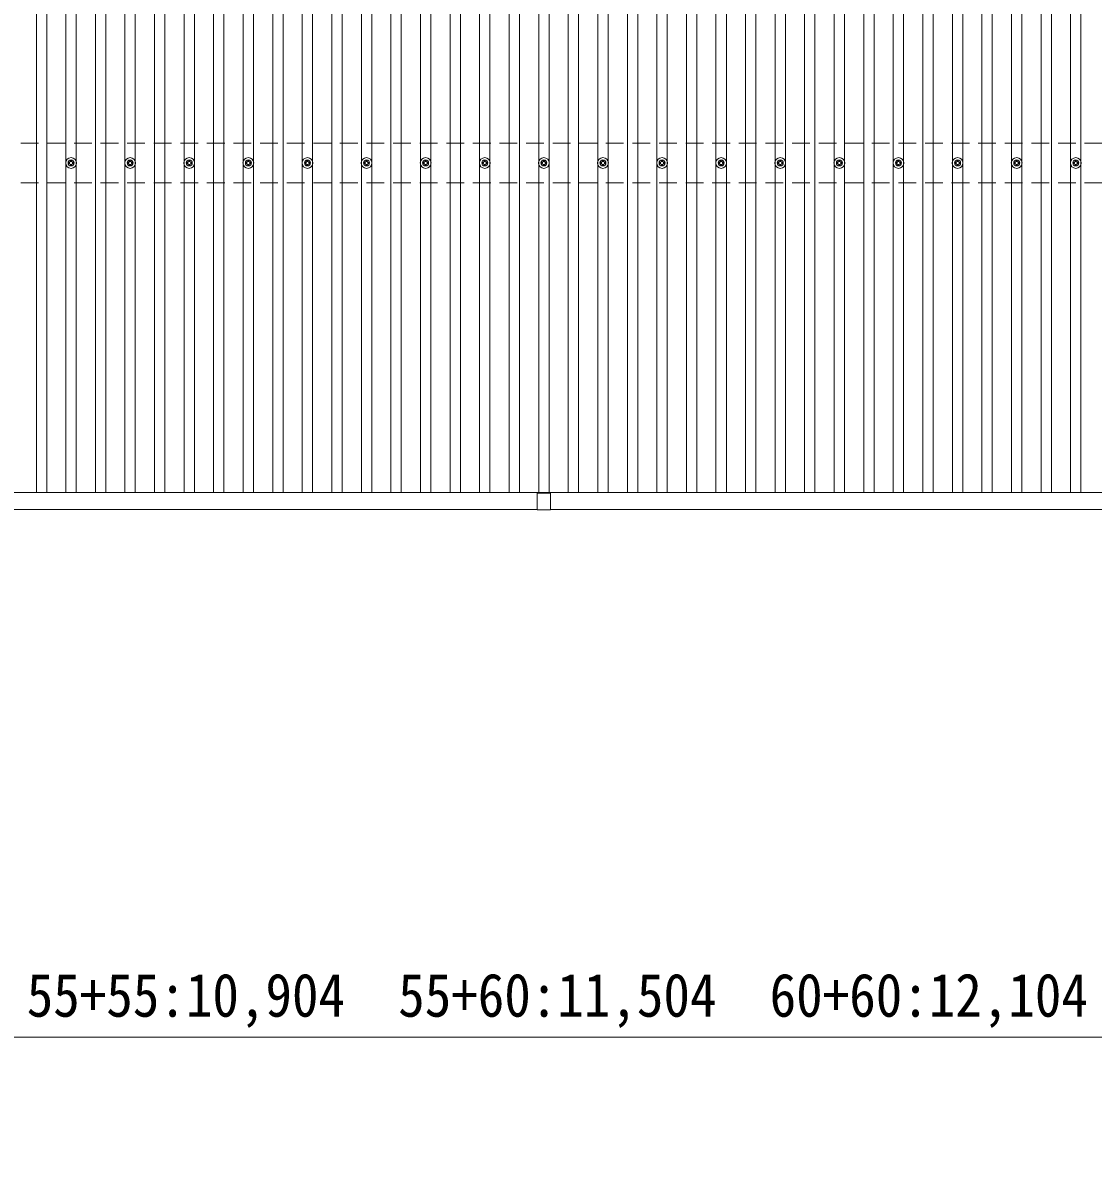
# Model space of a CAD drawing. Units: millimetres at full size, sheet at 1:50; details may follow other scales. Extents: x -14053 to 14053, y -9700 to 9700.
# Drawn here: x -8184 to -4562, y 1226 to 5109 of the extents above; entities that cross this region are included whole.
import ezdxf
from ezdxf.enums import TextEntityAlignment as Align

# ---------------------------------------------------------------- set-up
doc = ezdxf.new("R2010")
doc.units = ezdxf.units.MM
doc.header["$LTSCALE"] = 50
doc.linetypes.add('DASHED1', pattern=[1.8, 1.2, -0.6])
for name, color, linetype, lineweight in [('0-5_ELV2', 5, 'Continuous', 5), ('0-8_TABLE1', 6, 'Continuous', 9), ('1-1', 2, 'Continuous', 9), ('1-2', 134, 'Continuous', 9), ('1-3', 5, 'Continuous', 5), ('1-4', 2, 'DASHED1', 9)]:
    doc.layers.add(name, color=color, linetype=linetype, lineweight=lineweight)
doc.styles.add('ＭＳ ゴシック', font='')
doc.styles.get('ＭＳ ゴシック').set_extended_font_data('MS Gothic')

msp = doc.modelspace()

# ---------------------------------------------------------------- linework, layer by layer
at = {"layer": '0-5_ELV2', "color": 6, "lineweight": 9}
for p, q in [((-6443.49, 3517.45), (-6443.49, 3460.95)), ((-6421.7, 3517.45), (-6443.49, 3517.45)), ((-6398.49, 3517.45), (-6420.28, 3517.45)), ((-6398.49, 3517.45), (-6398.49, 3460.95)), ((-6398.49, 3460.95), (-6443.49, 3460.95))]:
    msp.add_line(p, q, dxfattribs=at)
for centre, start, end in [((-6421.7, 3516.95), 44.427, 90), ((-6420.99, 3517.65), 224.427, 315.573), ((-6420.28, 3516.95), 90, 135.573)]:
    msp.add_arc(centre, 0.5, start, end, dxfattribs=at)
at = {"layer": '0-8_TABLE1'}
msp.add_lwpolyline([(-11872.99, 1676.42), (-968.99, 1676.42), (-968.99, 1226.42)], dxfattribs=at)
at = {"layer": '1-1'}
for p, q in [((-11843.98, 3519.1), (-997.98, 3519.1)), ((-11842.49, 3461.95), (-6443.49, 3461.95)), ((-6398.49, 3461.95), (-1000.28, 3461.95))]:
    msp.add_line(p, q, dxfattribs=at)
at = {"layer": '1-2'}
for p, q in [((-8138.48, 3519.1), (-8138.48, 8848.19)), ((-8103.48, 3519.1), (-8103.48, 8848.19)), ((-8038.48, 3519.1), (-8038.48, 8848.19)), ((-8003.48, 3519.1), (-8003.48, 8848.19)), ((-7938.48, 3519.1), (-7938.48, 8848.19)), ((-7903.48, 3519.1), (-7903.48, 8848.19)), ((-7838.48, 3519.1), (-7838.48, 8848.19)), ((-7803.48, 3519.1), (-7803.48, 8848.19)), ((-7738.48, 3519.1), (-7738.48, 8848.19)), ((-7703.48, 3519.1), (-7703.48, 8848.19)), ((-7638.48, 3519.1), (-7638.48, 8848.19)), ((-7603.48, 3519.1), (-7603.48, 8848.19)), ((-7538.48, 3519.1), (-7538.48, 8848.19)), ((-7503.48, 3519.1), (-7503.48, 8848.19)), ((-7438.48, 3519.1), (-7438.48, 8848.19)), ((-7403.48, 3519.1), (-7403.48, 8848.19)), ((-7338.48, 3519.1), (-7338.48, 8848.19)), ((-7303.48, 3519.1), (-7303.48, 8848.19)), ((-7238.48, 3519.1), (-7238.48, 8848.19)), ((-7203.48, 3519.1), (-7203.48, 8848.19)), ((-7138.48, 3519.1), (-7138.48, 8848.19)), ((-7103.48, 3519.1), (-7103.48, 8848.19)), ((-7038.48, 3519.1), (-7038.48, 8848.19)), ((-7003.48, 3519.1), (-7003.48, 8848.19)), ((-6938.48, 3519.1), (-6938.48, 8848.19)), ((-6903.48, 3519.1), (-6903.48, 8848.19)), ((-6838.48, 3519.1), (-6838.48, 8848.19)), ((-6803.48, 3519.1), (-6803.48, 8848.19)), ((-6738.48, 3519.1), (-6738.48, 8848.19)), ((-6703.48, 3519.1), (-6703.48, 8848.19)), ((-6638.48, 3519.1), (-6638.48, 8848.19)), ((-6603.48, 3519.1), (-6603.48, 8848.19)), ((-6538.48, 3519.1), (-6538.48, 8848.19)), ((-6503.48, 3519.1), (-6503.48, 8848.19)), ((-6438.48, 3519.1), (-6438.48, 8848.19)), ((-6403.48, 3519.1), (-6403.48, 8848.19)), ((-6338.48, 3519.1), (-6338.48, 8848.19)), ((-6303.48, 3519.1), (-6303.48, 8848.19)), ((-6238.48, 3519.1), (-6238.48, 8848.19)), ((-6203.48, 3519.1), (-6203.48, 8848.19)), ((-6138.48, 3519.1), (-6138.48, 8848.19)), ((-6103.48, 3519.1), (-6103.48, 8848.19)), ((-6038.48, 3519.1), (-6038.48, 8848.19)), ((-6003.48, 3519.1), (-6003.48, 8848.19)), ((-5938.48, 3519.1), (-5938.48, 8848.19)), ((-5903.48, 3519.1), (-5903.48, 8848.19)), ((-5838.48, 3519.1), (-5838.48, 8848.19)), ((-5803.48, 3519.1), (-5803.48, 8848.19)), ((-5738.48, 3519.1), (-5738.48, 8848.19)), ((-5703.48, 3519.1), (-5703.48, 8848.19)), ((-5638.48, 3519.1), (-5638.48, 8848.19)), ((-5603.48, 3519.1), (-5603.48, 8848.19)), ((-5538.48, 3519.1), (-5538.48, 8848.19)), ((-5503.48, 3519.1), (-5503.48, 8848.19)), ((-5438.48, 3519.1), (-5438.48, 8848.19)), ((-5403.48, 3519.1), (-5403.48, 8848.19)), ((-5338.48, 3519.1), (-5338.48, 8848.19)), ((-5303.48, 3519.1), (-5303.48, 8848.19)), ((-5238.48, 3519.1), (-5238.48, 8848.19)), ((-5203.48, 3519.1), (-5203.48, 8848.19)), ((-5138.48, 3519.1), (-5138.48, 8848.19)), ((-5103.48, 3519.1), (-5103.48, 8848.19)), ((-5038.48, 3519.1), (-5038.48, 8848.19)), ((-5003.48, 3519.1), (-5003.48, 8848.19)), ((-4938.48, 3519.1), (-4938.48, 8848.19)), ((-4903.48, 3519.1), (-4903.48, 8848.19)), ((-4838.48, 3519.1), (-4838.48, 8848.19)), ((-4803.48, 3519.1), (-4803.48, 8848.19)), ((-4738.48, 3519.1), (-4738.48, 8848.19)), ((-4703.48, 3519.1), (-4703.48, 8848.19)), ((-4638.48, 3519.1), (-4638.48, 8848.19)), ((-4603.48, 3519.1), (-4603.48, 8848.19))]:
    msp.add_line(p, q, dxfattribs=at)
at = {"layer": '1-3'}
for p, q in [((-8030.98, 4636.34), (-8026.56, 4636.34)), ((-8030.98, 4632.84), (-8026.56, 4632.84)), ((-8022.73, 4644.59), (-8022.73, 4640.17)), ((-8022.73, 4629.01), (-8022.73, 4624.59)), ((-8019.23, 4644.59), (-8019.23, 4640.17)), ((-8019.23, 4629.01), (-8019.23, 4624.59)), ((-8015.4, 4636.34), (-8010.98, 4636.34)), ((-8015.4, 4632.84), (-8010.98, 4632.84)), ((-7830.98, 4636.34), (-7826.56, 4636.34)), ((-7830.98, 4632.84), (-7826.56, 4632.84)), ((-7822.73, 4644.59), (-7822.73, 4640.17)), ((-7822.73, 4629.01), (-7822.73, 4624.59)), ((-7819.23, 4644.59), (-7819.23, 4640.17)), ((-7819.23, 4629.01), (-7819.23, 4624.59)), ((-7815.4, 4636.34), (-7810.98, 4636.34)), ((-7815.4, 4632.84), (-7810.98, 4632.84)), ((-7630.98, 4636.34), (-7626.56, 4636.34)), ((-7630.98, 4632.84), (-7626.56, 4632.84)), ((-7622.73, 4644.59), (-7622.73, 4640.17)), ((-7622.73, 4629.01), (-7622.73, 4624.59)), ((-7619.23, 4644.59), (-7619.23, 4640.17)), ((-7619.23, 4629.01), (-7619.23, 4624.59)), ((-7615.4, 4636.34), (-7610.98, 4636.34)), ((-7615.4, 4632.84), (-7610.98, 4632.84)), ((-7430.98, 4636.34), (-7426.56, 4636.34)), ((-7430.98, 4632.84), (-7426.56, 4632.84)), ((-7422.73, 4644.59), (-7422.73, 4640.17)), ((-7422.73, 4629.01), (-7422.73, 4624.59)), ((-7419.23, 4644.59), (-7419.23, 4640.17)), ((-7419.23, 4629.01), (-7419.23, 4624.59)), ((-7415.4, 4636.34), (-7410.98, 4636.34)), ((-7415.4, 4632.84), (-7410.98, 4632.84)), ((-7230.98, 4636.34), (-7226.56, 4636.34)), ((-7230.98, 4632.84), (-7226.56, 4632.84)), ((-7222.73, 4644.59), (-7222.73, 4640.17)), ((-7222.73, 4629.01), (-7222.73, 4624.59)), ((-7219.23, 4644.59), (-7219.23, 4640.17)), ((-7219.23, 4629.01), (-7219.23, 4624.59)), ((-7215.4, 4636.34), (-7210.98, 4636.34)), ((-7215.4, 4632.84), (-7210.98, 4632.84)), ((-7030.98, 4636.34), (-7026.56, 4636.34)), ((-7030.98, 4632.84), (-7026.56, 4632.84)), ((-7022.73, 4644.59), (-7022.73, 4640.17)), ((-7022.73, 4629.01), (-7022.73, 4624.59)), ((-7019.23, 4644.59), (-7019.23, 4640.17)), ((-7019.23, 4629.01), (-7019.23, 4624.59)), ((-7015.4, 4636.34), (-7010.98, 4636.34)), ((-7015.4, 4632.84), (-7010.98, 4632.84)), ((-6830.98, 4636.34), (-6826.56, 4636.34)), ((-6830.98, 4632.84), (-6826.56, 4632.84)), ((-6822.73, 4644.59), (-6822.73, 4640.17)), ((-6822.73, 4629.01), (-6822.73, 4624.59)), ((-6819.23, 4644.59), (-6819.23, 4640.17)), ((-6819.23, 4629.01), (-6819.23, 4624.59)), ((-6815.4, 4636.34), (-6810.98, 4636.34)), ((-6815.4, 4632.84), (-6810.98, 4632.84)), ((-6630.98, 4636.34), (-6626.56, 4636.34)), ((-6630.98, 4632.84), (-6626.56, 4632.84)), ((-6622.73, 4644.59), (-6622.73, 4640.17)), ((-6622.73, 4629.01), (-6622.73, 4624.59)), ((-6619.23, 4644.59), (-6619.23, 4640.17)), ((-6619.23, 4629.01), (-6619.23, 4624.59)), ((-6615.4, 4636.34), (-6610.98, 4636.34)), ((-6615.4, 4632.84), (-6610.98, 4632.84)), ((-6430.98, 4636.34), (-6426.56, 4636.34)), ((-6430.98, 4632.84), (-6426.56, 4632.84)), ((-6422.73, 4644.59), (-6422.73, 4640.17)), ((-6422.73, 4629.01), (-6422.73, 4624.59)), ((-6419.23, 4644.59), (-6419.23, 4640.17)), ((-6419.23, 4629.01), (-6419.23, 4624.59)), ((-6415.4, 4636.34), (-6410.98, 4636.34)), ((-6415.4, 4632.84), (-6410.98, 4632.84)), ((-6230.98, 4636.34), (-6226.56, 4636.34)), ((-6230.98, 4632.84), (-6226.56, 4632.84)), ((-6222.73, 4644.59), (-6222.73, 4640.17)), ((-6222.73, 4629.01), (-6222.73, 4624.59)), ((-6219.23, 4644.59), (-6219.23, 4640.17)), ((-6219.23, 4629.01), (-6219.23, 4624.59)), ((-6215.4, 4636.34), (-6210.98, 4636.34)), ((-6215.4, 4632.84), (-6210.98, 4632.84)), ((-6030.98, 4636.34), (-6026.56, 4636.34)), ((-6030.98, 4632.84), (-6026.56, 4632.84)), ((-6022.73, 4644.59), (-6022.73, 4640.17)), ((-6022.73, 4629.01), (-6022.73, 4624.59)), ((-6019.23, 4644.59), (-6019.23, 4640.17)), ((-6019.23, 4629.01), (-6019.23, 4624.59)), ((-6015.4, 4636.34), (-6010.98, 4636.34)), ((-6015.4, 4632.84), (-6010.98, 4632.84)), ((-5830.98, 4636.34), (-5826.56, 4636.34)), ((-5830.98, 4632.84), (-5826.56, 4632.84)), ((-5822.73, 4644.59), (-5822.73, 4640.17)), ((-5822.73, 4629.01), (-5822.73, 4624.59)), ((-5819.23, 4644.59), (-5819.23, 4640.17)), ((-5819.23, 4629.01), (-5819.23, 4624.59)), ((-5815.4, 4636.34), (-5810.98, 4636.34)), ((-5815.4, 4632.84), (-5810.98, 4632.84)), ((-5630.98, 4636.34), (-5626.56, 4636.34)), ((-5630.98, 4632.84), (-5626.56, 4632.84)), ((-5622.73, 4644.59), (-5622.73, 4640.17)), ((-5622.73, 4629.01), (-5622.73, 4624.59)), ((-5619.23, 4644.59), (-5619.23, 4640.17)), ((-5619.23, 4629.01), (-5619.23, 4624.59)), ((-5615.4, 4636.34), (-5610.98, 4636.34)), ((-5615.4, 4632.84), (-5610.98, 4632.84)), ((-5430.98, 4636.34), (-5426.56, 4636.34)), ((-5430.98, 4632.84), (-5426.56, 4632.84)), ((-5422.73, 4644.59), (-5422.73, 4640.17)), ((-5422.73, 4629.01), (-5422.73, 4624.59)), ((-5419.23, 4644.59), (-5419.23, 4640.17)), ((-5419.23, 4629.01), (-5419.23, 4624.59)), ((-5415.4, 4636.34), (-5410.98, 4636.34)), ((-5415.4, 4632.84), (-5410.98, 4632.84)), ((-5230.98, 4636.34), (-5226.56, 4636.34)), ((-5230.98, 4632.84), (-5226.56, 4632.84)), ((-5222.73, 4644.59), (-5222.73, 4640.17)), ((-5222.73, 4629.01), (-5222.73, 4624.59)), ((-5219.23, 4644.59), (-5219.23, 4640.17)), ((-5219.23, 4629.01), (-5219.23, 4624.59)), ((-5215.4, 4636.34), (-5210.98, 4636.34)), ((-5215.4, 4632.84), (-5210.98, 4632.84)), ((-5030.98, 4636.34), (-5026.56, 4636.34)), ((-5030.98, 4632.84), (-5026.56, 4632.84)), ((-5022.73, 4644.59), (-5022.73, 4640.17)), ((-5022.73, 4629.01), (-5022.73, 4624.59)), ((-5019.23, 4644.59), (-5019.23, 4640.17)), ((-5019.23, 4629.01), (-5019.23, 4624.59)), ((-5015.4, 4636.34), (-5010.98, 4636.34)), ((-5015.4, 4632.84), (-5010.98, 4632.84)), ((-4830.98, 4636.34), (-4826.56, 4636.34)), ((-4830.98, 4632.84), (-4826.56, 4632.84)), ((-4822.73, 4644.59), (-4822.73, 4640.17)), ((-4822.73, 4629.01), (-4822.73, 4624.59)), ((-4819.23, 4644.59), (-4819.23, 4640.17)), ((-4819.23, 4629.01), (-4819.23, 4624.59)), ((-4815.4, 4636.34), (-4810.98, 4636.34)), ((-4815.4, 4632.84), (-4810.98, 4632.84)), ((-4630.98, 4636.34), (-4626.56, 4636.34)), ((-4630.98, 4632.84), (-4626.56, 4632.84)), ((-4622.73, 4644.59), (-4622.73, 4640.17)), ((-4622.73, 4629.01), (-4622.73, 4624.59)), ((-4619.23, 4644.59), (-4619.23, 4640.17)), ((-4619.23, 4629.01), (-4619.23, 4624.59)), ((-4615.4, 4636.34), (-4610.98, 4636.34)), ((-4615.4, 4632.84), (-4610.98, 4632.84))]:
    msp.add_line(p, q, dxfattribs=at)
for centre, radius in [((-8020.98, 4634.59), 18.25), ((-8020.98, 4634.59), 10.15), ((-8020.98, 4634.59), 5.85), ((-8020.98, 4634.59), 5.25), ((-7820.98, 4634.59), 18.25), ((-7820.98, 4634.59), 10.15), ((-7820.98, 4634.59), 5.85), ((-7820.98, 4634.59), 5.25), ((-7620.98, 4634.59), 18.25), ((-7620.98, 4634.59), 10.15), ((-7620.98, 4634.59), 5.85), ((-7620.98, 4634.59), 5.25), ((-7420.98, 4634.59), 18.25), ((-7420.98, 4634.59), 10.15), ((-7420.98, 4634.59), 5.85), ((-7420.98, 4634.59), 5.25), ((-7220.98, 4634.59), 18.25), ((-7220.98, 4634.59), 10.15), ((-7220.98, 4634.59), 5.85), ((-7220.98, 4634.59), 5.25), ((-7020.98, 4634.59), 18.25), ((-7020.98, 4634.59), 10.15), ((-7020.98, 4634.59), 5.85), ((-7020.98, 4634.59), 5.25), ((-6820.98, 4634.59), 18.25), ((-6820.98, 4634.59), 10.15), ((-6820.98, 4634.59), 5.85), ((-6820.98, 4634.59), 5.25), ((-6620.98, 4634.59), 18.25), ((-6620.98, 4634.59), 10.15), ((-6620.98, 4634.59), 5.85), ((-6620.98, 4634.59), 5.25), ((-6420.98, 4634.59), 18.25), ((-6420.98, 4634.59), 10.15), ((-6420.98, 4634.59), 5.85), ((-6420.98, 4634.59), 5.25), ((-6220.98, 4634.59), 18.25), ((-6220.98, 4634.59), 10.15), ((-6220.98, 4634.59), 5.85), ((-6220.98, 4634.59), 5.25), ((-6020.98, 4634.59), 18.25), ((-6020.98, 4634.59), 10.15), ((-6020.98, 4634.59), 5.85), ((-6020.98, 4634.59), 5.25), ((-5820.98, 4634.59), 18.25), ((-5820.98, 4634.59), 10.15), ((-5820.98, 4634.59), 5.85), ((-5820.98, 4634.59), 5.25), ((-5620.98, 4634.59), 18.25), ((-5620.98, 4634.59), 10.15), ((-5620.98, 4634.59), 5.85), ((-5620.98, 4634.59), 5.25), ((-5420.98, 4634.59), 18.25), ((-5420.98, 4634.59), 10.15), ((-5420.98, 4634.59), 5.85), ((-5420.98, 4634.59), 5.25), ((-5220.98, 4634.59), 18.25), ((-5220.98, 4634.59), 10.15), ((-5220.98, 4634.59), 5.85), ((-5220.98, 4634.59), 5.25), ((-5020.98, 4634.59), 18.25), ((-5020.98, 4634.59), 10.15), ((-5020.98, 4634.59), 5.85), ((-5020.98, 4634.59), 5.25), ((-4820.98, 4634.59), 18.25), ((-4820.98, 4634.59), 10.15), ((-4820.98, 4634.59), 5.85), ((-4820.98, 4634.59), 5.25), ((-4620.98, 4634.59), 18.25), ((-4620.98, 4634.59), 10.15), ((-4620.98, 4634.59), 5.85), ((-4620.98, 4634.59), 5.25)]:
    msp.add_circle(centre, radius, dxfattribs=at)
at = {"layer": '1-4'}
for p, q in [((-1020.98, 4701.59), (-11820.98, 4701.59)), ((-1020.98, 4567.59), (-11820.98, 4567.59))]:
    msp.add_line(p, q, dxfattribs=at)

# ---------------------------------------------------------------- texts
at = {"layer": '0-8_TABLE1', "color": 7, "style": 'ＭＳ ゴシック', "width": 0.9}
msp.add_text('55+55:10,904\u300055+60:11,504\u300060+60:12,104', height=146.6, dxfattribs=at).set_placement((-8170.99, 1701.42), align=Align.BOTTOM_LEFT)

doc.saveas('drawing.dxf')
